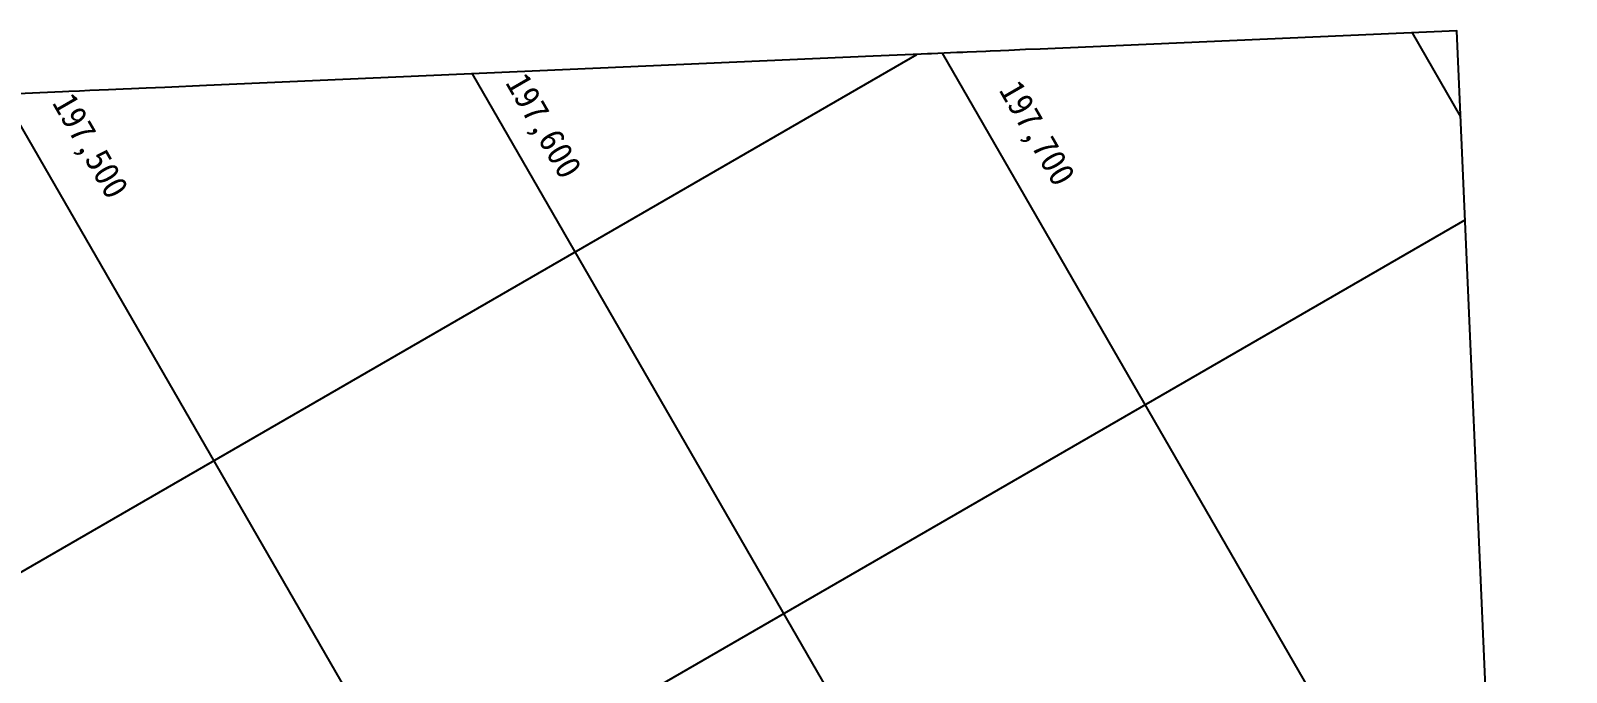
# Model space of a CAD drawing. Header units: feet. Extents: x 226743 to 230948, y 199106 to 202076.
# Drawn here: x 229600.8 to 229968.9, y 201108 to 201261.6 of the extents above; entities that cross this region are included whole.
import ezdxf

# ---------------------------------------------------------------- set-up
doc = ezdxf.new("R2010")
doc.units = ezdxf.units.FT
doc.header["$LTSCALE"] = 10
doc.header["$MEASUREMENT"] = 0
for name, color, linetype in [('CV-GRID-LINE', 1, 'CONTINUOUS'), ('CV-GRID-TEXT', 4, 'CONTINUOUS'), ('CZ-LIN1', 7, 'CONTINUOUS')]:
    doc.layers.add(name, color=color, linetype=linetype)
doc.styles.add('HS', font='DotumChe.ttf')

msp = doc.modelspace()

# ---------------------------------------------------------------- linework, layer by layer
at = {"layer": 'CV-GRID-LINE'}
for p, q in [((229931.87, 201261.17), (229943.52, 201240.99)), ((228687.62, 200606.12), (229813.18, 201255.97)), ((229819.24, 201256.24), (229952.99, 201024.58)), ((229706.62, 201251.31), (229962.46, 200808.17)), ((229594, 201246.38), (229932.19, 200660.61)), ((228904.02, 200615.6), (229944.59, 201216.37))]:
    msp.add_line(p, q, dxfattribs=at)
at = {"layer": 'CZ-LIN1'}
msp.add_lwpolyline([(229968.85, 200662.21), (229942.61, 201261.64), (229922.63, 201260.76), (229902.65, 201259.89), (229882.67, 201259.01), (229862.69, 201258.14), (229842.71, 201257.26), (229839.21, 201257.11), (229835.21, 201256.93), (229833.22, 201256.85), (229830.72, 201256.74), (229829.72, 201256.69), (229825.22, 201256.5), (229824.22, 201256.45), (229822.73, 201256.39), (229816.73, 201256.13), (229815.73, 201256.08), (229814.23, 201256.02), (229802.75, 201255.51), (229782.77, 201254.64), (229762.78, 201253.76), (229742.8, 201252.89), (229722.82, 201252.01), (229702.84, 201251.14), (229682.86, 201250.27), (229662.88, 201249.39), (229642.9, 201248.52), (229632.91, 201248.08), (229628.41, 201247.88), (229624.92, 201247.73), (229622.92, 201247.64), (229619.42, 201247.49), (229614.93, 201247.29), (229612.43, 201247.18), (229609.93, 201247.07), (229608.43, 201247.01), (229602.94, 201246.77), (229586.95, 201246.07)], dxfattribs=at)

# ---------------------------------------------------------------- texts
at = {"layer": 'CV-GRID-TEXT', "style": 'HS'}
for s, p in [('197,600', (229714.44, 201249.18)), ('197,700', (229832.73, 201247.42)), ('197,500', (229605.8, 201244.36))]:
    msp.add_text(s, height=6, rotation=300, dxfattribs=at).set_placement(p)

doc.saveas('drawing.dxf')
